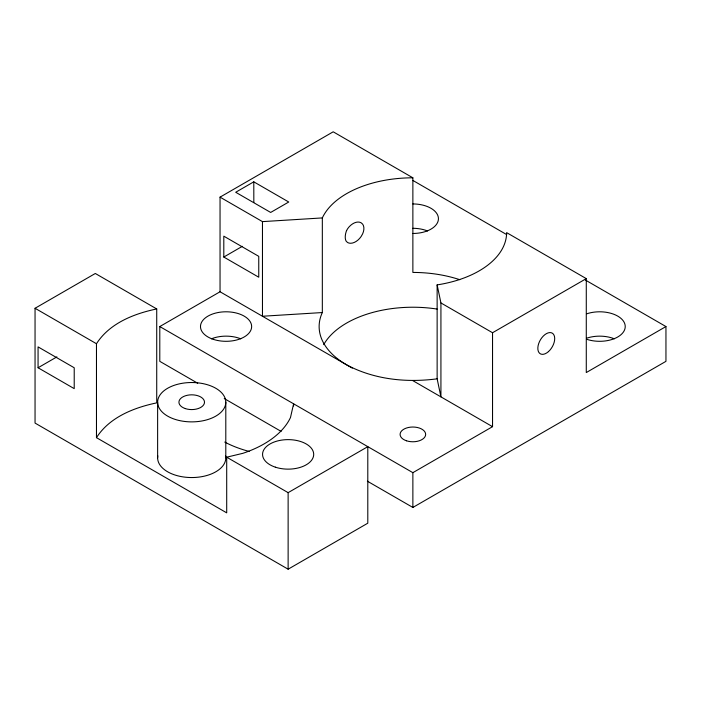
<?xml version="1.0" encoding="UTF-8"?>
<svg xmlns="http://www.w3.org/2000/svg" width="701" height="701" viewBox="0 0 701 701"><rect width="100%" height="100%" fill="white"/><g stroke="black" fill="none" stroke-linecap="round" stroke-linejoin="round"><path stroke-width="1.05" d="M96.475 437.661L96.475 343.735C109.452 323.319 133.926 313.689 156.726 308.948L156.726 402.873C133.926 407.623 109.452 417.253 96.475 437.661L226.703 512.852L226.703 457.192L242.844 453.328A102.258 59.042 0 0 0 290.494 417.481L293.605 403.82L293.605 406.002M412.871 177.809A93.741 54.117 0 0 0 322.329 217.923L322.329 312.55A93.741 54.117 0 0 0 346.592 364.818L220.044 291.765L220.044 197.139L333.203 131.806L412.871 177.809L412.871 272.435A93.741 54.117 0 0 1 459.742 279.681M253.788 181.831L235.711 192.267L270.665 212.447L288.742 202.011L253.788 181.831L253.832 202.449M226.703 457.192L288.129 492.654L367.797 446.66L367.797 523.191L288.129 569.194L35.05 423.08L35.05 308.274L95.31 273.478L156.726 308.948M223.803 257.039L258.757 277.219L258.757 256.347L223.803 236.167L223.803 257.039L242.344 246.331M38.064 367.762L74.218 388.634L74.218 367.762L38.064 346.89L38.064 367.762L56.895 356.888M197.708 383.237L159.793 361.339L159.793 326.552L220.044 291.765M586.281 278.621L506.613 232.618A93.741 54.117 0 0 1 437.135 284.895L440.929 302.946L492.54 332.738L586.281 278.621L586.281 372.555L665.95 326.552L665.95 361.339L412.871 507.454L367.377 481.193M159.793 326.552L412.871 472.667L492.54 426.672L492.54 332.738M352.296 368.113L346.872 364.984C374.422 379.591 406.536 382.86 437.135 378.829L440.929 396.871L440.929 302.946M220.044 197.139L262.463 221.621L322.329 217.923M322.329 312.55L262.463 316.247L262.463 221.621M412.871 180.437L506.709 234.616M585.379 280.041L665.95 326.552M412.871 380.669L492.54 426.672M224.25 398.554L281.119 431.387M35.05 308.274L96.475 343.735M437.135 284.895L437.135 378.829M412.871 472.667L412.871 507.454M288.129 492.654L288.129 569.194M225.801 402.199A34.086 19.681 0 0 1 174.672 419.242A34.086 19.681 0 0 1 174.672 385.156A34.086 19.681 0 0 1 225.801 402.199L225.801 457.867M157.629 402.199L157.629 457.867M323.713 344.638A93.741 54.117 0 0 1 437.135 309.071M412.871 203.947A25.569 14.756 0 0 1 438.432 218.712A25.569 14.756 0 0 1 412.871 233.468M586.886 313.768A25.569 14.756 0 0 1 625.231 326.552A25.569 14.756 0 0 1 586.886 339.337M211.413 338.811A25.569 14.756 0 0 1 240.732 338.811M412.871 228.298A25.569 14.756 0 0 1 427.531 230.971M586.886 338.127A25.569 14.756 0 0 1 614.33 338.811M249.17 451.426A93.741 54.126 0 0 1 224.732 442.068M225.617 455.808A34.086 19.681 0 0 1 191.715 477.547A34.086 19.681 0 0 1 157.821 455.808M346.592 230.568L346.206 231.523A11.847 5.888 -66.1 0 0 346.206 241.258L347.608 242.537A12.092 7.834 -53 0 0 361.103 236.552L362.627 233.871A11.847 7.676 -53 0 0 362.627 224.127L361.103 222.778A12.092 7.834 -53 0 0 347.608 228.763L346.592 230.568M406.484 440.789A12.784 7.378 0 0 0 425.656 434.401A12.784 7.378 0 0 0 406.484 428.013A12.784 7.378 0 0 0 406.484 440.789M548.454 351.613A11.935 6.887 -60 0 0 552.239 333.133A11.935 6.887 -60 0 0 538.123 345.646A11.935 6.887 -60 0 0 548.454 351.613M213.288 339.337A25.569 14.756 0 0 0 251.641 326.552A25.569 14.756 0 0 0 213.288 313.768A25.569 14.756 0 0 0 213.288 339.337M185.327 408.595A12.784 7.378 0 0 0 204.499 402.199A12.784 7.378 0 0 0 185.327 395.811A12.784 7.378 0 0 0 185.327 408.595M275.344 467.164A25.569 14.756 0 0 0 313.697 454.388A25.569 14.756 0 0 0 275.344 441.604A25.569 14.756 0 0 0 275.344 467.164"/></g></svg>
